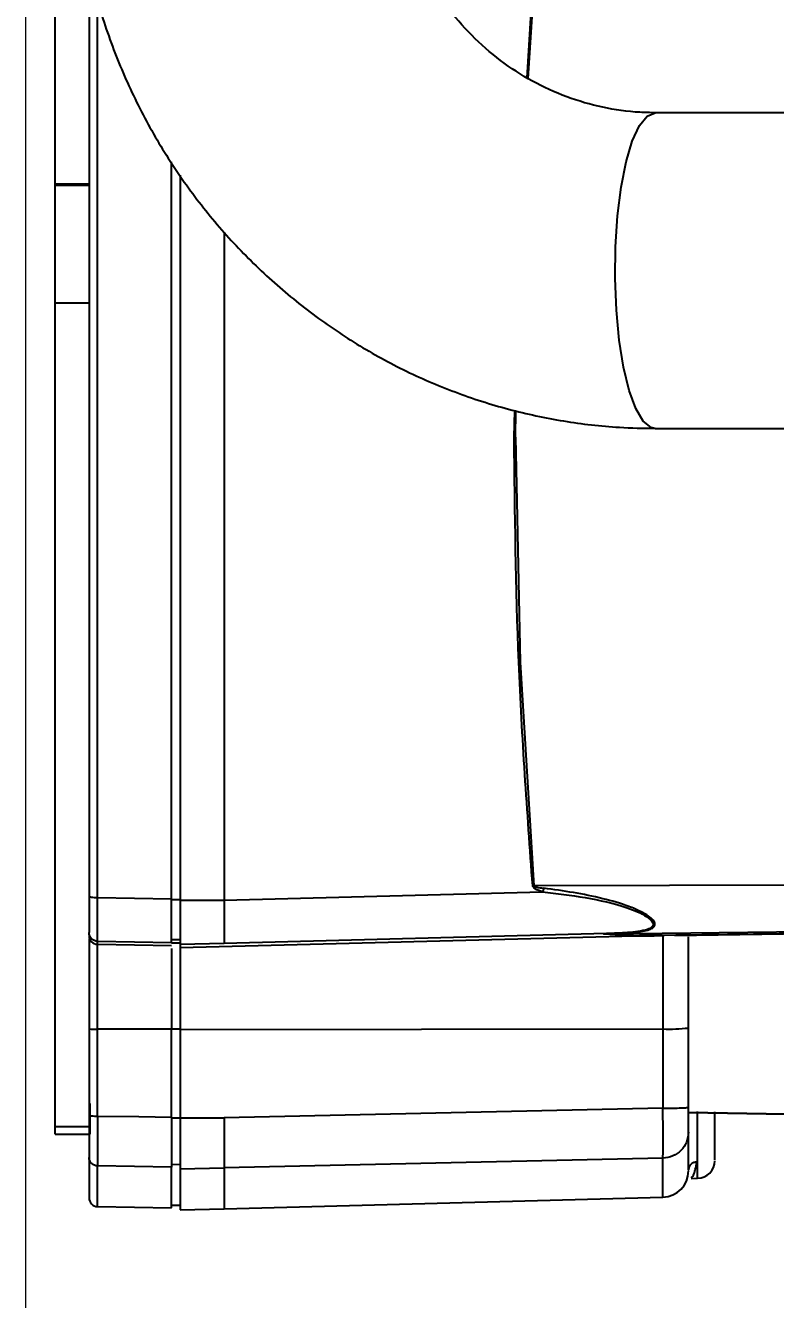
# Model space of a CAD drawing. Header units: millimetres. Extents: x 15 to 415, y 5 to 292.
# Drawn here: x 211.56 to 223.79, y 138.18 to 158.94 of the extents above; entities that cross this region are included whole.
import ezdxf

# ---------------------------------------------------------------- set-up
doc = ezdxf.new("R2010")
doc.units = ezdxf.units.MM
doc.styles.add('SLDTEXTSTYLE0', font='TXT', dxfattribs={"width": 0.75})
doc.dimstyles.new('SLDDIMSTYLE0', dxfattribs={"dimtxt": 3.5, "dimasz": 3.302, "dimexe": 0, "dimexo": 0.0625, "dimgap": 0.875, "dimtad": 1, "dimlfac": 3.5, "dimrnd": 1e-09, "dimzin": 12, "dimdsep": 46, "dimtxsty": 'SLDTEXTSTYLE0', "dimsah": 1, "dimcen": 0.09, "dimadec": 0, "dimazin": 3, "dimtfac": 1, "dimtofl": 0, "dimtmove": 0, "dimatfit": 3, "dimfxl": 0, "dimfrac": 2, "dimtolj": 1, "dimtzin": 12, "dimarcsym": 0})

# ---------------------------------------------------------------- blocks, each defined once
blk = doc.blocks.new('_D_7')
at = {"color": 7, "linetype": 'Continuous', "lineweight": 18}
for p, q in [((211.563, 172.946), (211.563, 106.82)), ((252.057, 125.011), (252.057, 106.82)), ((252.057, 107.82), (211.563, 107.82))]:
    blk.add_line(p, q, dxfattribs=at)
for points in [[(211.563, 107.82), (214.865, 107.312), (214.865, 108.328)], [(252.057, 107.82), (248.755, 108.328), (248.755, 107.312)]]:
    blk.add_solid(points, dxfattribs=at)
at = {"color": 7, "linetype": 'Continuous', "lineweight": 18, "insert": (225.917, 112.331), "char_height": 3.5, "attachment_point": 1, "style": 'SLDTEXTSTYLE0'}
blk.add_mtext('160', dxfattribs=at)

msp = doc.modelspace()

# ---------------------------------------------------------------- linework, layer by layer
at = {"color": 7, "linetype": 'Continuous', "lineweight": 25}
for p, q in [((212.0467, 156.355), (212.0467, 161.5244)), ((230.9047, 157.5174), (221.8285, 157.5174)), ((212.6181, 156.355), (212.0467, 156.355)), ((212.0467, 156.3353), (212.0467, 156.355)), ((212.0467, 156.3353), (212.6181, 156.3353)), ((212.0467, 154.42), (212.0467, 156.3353)), ((212.0467, 154.42), (212.6181, 154.42)), ((212.0467, 140.9935), (212.0467, 154.42)), ((221.8285, 152.3745), (230.9047, 152.3745)), ((219.5295, 152.2317), (219.5494, 152.2317)), ((219.5494, 152.2317), (219.625, 148.5636)), ((219.625, 148.5636), (219.8509, 144.9233)), ((219.8509, 144.9233), (219.831, 144.9217)), ((227.7424, 144.9399), (219.8509, 144.9233)), ((213.9424, 144.7042), (212.7399, 144.7249)), ((213.9424, 144.6926), (213.9424, 144.7042)), ((213.9424, 144.7004), (214.0853, 144.6999)), ((214.0853, 144.6866), (214.7996, 144.6899)), ((214.7996, 144.6899), (219.9903, 144.824)), ((214.0853, 143.9147), (221.496, 144.1086)), ((221.0348, 144.1423), (214.7996, 143.9837)), ((221.0061, 144.1391), (220.9861, 144.1385)), ((221.496, 144.1086), (220.9861, 144.1385)), ((221.0061, 144.1391), (227.7424, 144.2214)), ((221.0061, 144.1391), (221.516, 144.1092)), ((221.496, 144.1086), (221.516, 144.1092)), ((221.5125, 144.1043), (221.496, 144.1086)), ((221.9667, 144.1121), (221.9536, 144.1118)), ((221.9536, 144.1118), (221.9536, 142.5896)), ((222.1644, 144.1149), (221.9717, 144.112)), ((221.9736, 144.1135), (221.9717, 144.112)), ((222.1644, 144.1149), (221.9736, 144.1135)), ((222.1508, 144.1146), (227.7431, 144.1873)), ((227.7424, 144.1873), (222.1644, 144.1149)), ((212.7399, 144.0181), (213.9424, 143.9978)), ((212.7399, 143.9688), (212.7399, 144.0181)), ((212.7399, 143.9688), (213.9424, 143.9478)), ((212.7399, 142.5843), (212.7399, 143.9688)), ((214.0853, 144.0408), (213.9424, 144.0433)), ((213.9424, 143.9978), (213.9424, 143.9982)), ((213.9424, 143.9929), (214.0853, 143.9905)), ((214.7996, 143.9837), (214.0853, 143.965)), ((214.0853, 143.965), (214.0853, 143.9147)), ((212.5996, 142.5893), (212.5996, 141.1755)), ((213.9424, 142.5836), (212.7399, 142.5843)), ((212.7399, 141.1705), (212.7399, 142.5843)), ((214.0853, 142.5851), (213.9424, 142.5851)), ((213.9424, 141.1528), (213.9424, 142.5836)), ((214.0853, 142.5824), (221.9536, 142.5896)), ((214.0853, 142.5824), (214.0853, 141.1399)), ((221.9536, 142.5896), (221.9536, 141.2986)), ((222.371, 141.3136), (222.371, 142.6045)), ((221.9536, 141.2986), (214.7996, 141.1405)), ((222.371, 141.2302), (225.0797, 141.1833)), ((212.6181, 140.9935), (212.0467, 140.9935)), ((212.0467, 140.8746), (212.0467, 140.9935)), ((213.9424, 141.1528), (213.9424, 141.1413)), ((213.9424, 141.1427), (214.0853, 141.1426)), ((214.0853, 141.1399), (214.7996, 141.1405)), ((212.0467, 140.8746), (212.6181, 140.8746)), ((212.0467, 140.8745), (212.6181, 140.8745)), ((213.9424, 140.3389), (212.7399, 140.3566)), ((213.9424, 140.3855), (214.0853, 140.383)), ((213.9424, 140.3411), (213.9424, 140.3389)), ((221.9536, 140.4844), (214.7996, 140.3268)), ((214.0853, 140.3084), (214.7996, 140.3268)), ((222.4125, 140.1551), (222.5188, 140.1569)), ((213.9424, 139.7199), (214.0853, 139.7174)), ((214.7996, 139.6602), (221.9536, 139.8476)), ((212.7399, 139.6957), (213.9424, 139.6747)), ((214.0853, 139.6415), (214.7996, 139.6602))]:
    msp.add_line(p, q, dxfattribs=at)
at = {"color": 8, "linetype": 'Continuous', "lineweight": 25}
for p, q in [((219.7409, 158.0894), (219.831, 159.5416)), ((219.7601, 158.077), (219.8509, 159.54)), ((212.7399, 144.7249), (212.7399, 159.3648)), ((214.7996, 155.5707), (214.7996, 152.2317)), ((219.5295, 152.2317), (219.5384, 152.6668)), ((219.5494, 152.2317), (219.5583, 152.6625)), ((221.5125, 144.1043), (221.6632, 144.1062)), ((222.371, 141.2347), (225.0745, 141.1879)), ((222.5114, 141.2419), (222.5114, 140.4218)), ((222.5188, 140.1569), (222.5188, 141.2324)), ((212.7399, 139.6957), (212.7399, 140.3566)), ((221.9536, 139.8476), (221.9536, 140.4844))]:
    msp.add_line(p, q, dxfattribs=at)
at = {"color": 8, "linetype": 'Continuous', "lineweight": 25, "flags": 128}
msp.add_lwpolyline([(221.8285, 152.3745), (221.7624, 152.3877), (221.6328, 152.4924), (221.5113, 152.6976), (221.4027, 152.9949), (221.3116, 153.372), (221.2416, 153.8135), (221.1957, 154.3014), (221.1756, 154.8157), (221.1823, 155.3353), (221.2155, 155.839), (221.2737, 156.3061), (221.3547, 156.7176), (221.4551, 157.0565), (221.5707, 157.309), (221.6969, 157.4647), (221.8285, 157.5174), (221.8285, 157.5174)], dxfattribs=at)
at = {"color": 7, "linetype": 'Continuous', "lineweight": 25, "flags": 128}
msp.add_lwpolyline([(212.7399, 141.1705), (213.4133, 141.1606), (213.9424, 141.1528)], dxfattribs=at)
at = {"color": 7, "linetype": 'Continuous', "lineweight": 25}
for centre, radius, start, end in [((212.7424, 144.1116), 0.1428, 180.01705, 269.01785), ((212.7053, 143.5875), 1.0038, 263.95419, 271.97791), ((222.0561, 145.5633), 2.9754, 268.02756, 276.07596), ((222.5139, 140.4426), 0.2857, 271, 0), ((221.9424, 140.276), 0.4286, 271.5, 0), ((212.7424, 139.8385), 0.1429, 180, 269)]:
    msp.add_arc(centre, radius, start, end, dxfattribs=at)
for points, knots in [([(212.3489, 162.0888), (212.3521, 161.8992), (212.3607, 161.3966), (212.4491, 160.5842), (212.6337, 159.6628), (212.9057, 158.7638), (213.2608, 157.8958), (213.6963, 157.067), (214.2079, 156.2851), (214.7908, 155.5577), (215.4394, 154.8915), (216.1477, 154.2928), (216.9088, 153.7672), (217.7157, 153.3194), (218.5605, 152.9538), (219.4355, 152.6732), (220.3323, 152.4818), (221.1336, 152.3876), (221.6335, 152.3782), (221.8285, 152.3745)], [0, 0, 0, 0, 0.03739986, 0.09916033, 0.16094115, 0.22271708, 0.28447818, 0.34621467, 0.40791715, 0.46957702, 0.53118678, 0.59274052, 0.65423431, 0.71566651, 0.77703809, 0.83835267, 0.89961651, 0.9608383, 1, 1, 1, 1]), ([(221.8285, 157.5174), (221.7449, 157.5189), (221.4583, 157.5243), (220.9711, 157.5929), (220.3817, 157.7633), (219.8206, 158.0203), (219.2995, 158.3573), (218.8288, 158.7674), (218.4177, 159.2421), (218.0742, 159.7718), (217.8042, 160.3458), (217.6143, 160.9528), (217.5088, 161.5386), (217.497, 161.9199), (217.4918, 162.0888)], [0, 0, 0, 0, 0.03748326, 0.12840135, 0.21927696, 0.30984957, 0.39997181, 0.48956417, 0.57861124, 0.667147, 0.75523737, 0.84296556, 0.93042223, 1, 1, 1, 1]), ([(212.5996, 159.7135), (212.5996, 158.4761), (212.5996, 155.9967), (212.5996, 152.2317), (212.5996, 148.4666), (212.5996, 145.9872), (212.5996, 144.7499)], [0, 0, 0, 0, 0.24951746, 0.5, 0.75048254, 1, 1, 1, 1]), ([(213.9424, 144.7042), (213.9424, 145.9516), (213.9424, 148.4464), (213.9424, 152.2302), (213.9424, 154.9975), (213.9424, 156.4822), (213.9424, 156.7181)], [0, 0, 0, 0, 0.313592, 0.627184, 0.9407761, 1, 1, 1, 1]), ([(214.0853, 156.4998), (214.0853, 156.3396), (214.0853, 154.9274), (214.0853, 152.2299), (214.0853, 148.4375), (214.0853, 145.9369), (214.0853, 144.6866)], [0, 0, 0, 0, 0.0409011, 0.3606073, 0.6803136, 1, 1, 1, 1]), ([(219.831, 144.9217), (219.7431, 146.1341), (219.5675, 148.5539), (219.5421, 151.0074), (219.5295, 152.2317)], [0, 0, 0, 0, 0.5010194, 1, 1, 1, 1]), ([(219.9903, 144.824), (219.9497, 144.8372), (219.8965, 144.8545), (219.8471, 144.8902), (219.8338, 144.9085), (219.8319, 144.9175), (219.831, 144.9217)], [0, 0, 0, 0, 0.6550231, 0.8570473, 0.9335465, 1, 1, 1, 1]), ([(219.8509, 144.9233), (219.8513, 144.9225), (219.852, 144.9205), (219.8558, 144.9167), (219.8689, 144.9093), (219.9209, 144.8949), (219.9709, 144.8882), (220.0103, 144.8829)], [0, 0, 0, 0, 0.016884, 0.0375762, 0.0951756, 0.2871647, 1, 1, 1, 1]), ([(212.5996, 144.7499), (212.5996, 144.6715), (212.5996, 144.5147), (212.5996, 144.3262), (212.5996, 144.1934), (212.5996, 144.1717), (212.5996, 144.1609)], [0, 0, 0, 0, 0.2499944, 0.4999995, 0.7500025, 1, 1, 1, 1]), ([(212.7399, 144.0181), (212.7397, 144.0312), (212.7393, 144.0572), (212.7392, 144.2165), (212.7393, 144.4427), (212.7397, 144.6308), (212.7399, 144.7249)], [0, 0, 0, 0, 0.2499911, 0.4999978, 0.7500054, 1, 1, 1, 1]), ([(213.9424, 143.9982), (213.9424, 144.0121), (213.9424, 144.0397), (213.9424, 144.1963), (213.9424, 144.4172), (213.9424, 144.6008), (213.9424, 144.6926)], [0, 0, 0, 0, 0.2501455, 0.5001139, 0.7500427, 1, 1, 1, 1]), ([(214.7996, 144.6899), (214.7996, 144.5959), (214.7996, 144.4079), (214.7996, 144.1818), (214.7996, 144.0227), (214.7996, 143.9967), (214.7996, 143.9837)], [0, 0, 0, 0, 0.2501162, 0.5000159, 0.749907, 1, 1, 1, 1]), ([(220.0103, 144.8829), (220.0069, 144.8731), (220.0003, 144.8535), (219.9936, 144.8338), (219.9903, 144.824)], [0, 0, 0, 0, 0.49999963, 1, 1, 1, 1]), ([(219.9903, 144.824), (220.2236, 144.7961), (220.6922, 144.74), (221.2713, 144.6119), (221.6328, 144.4639), (221.7502, 144.3732), (221.7827, 144.3332), (221.7958, 144.3009), (221.7915, 144.2704), (221.7648, 144.2379), (221.6881, 144.2011), (221.5506, 144.1755), (221.3255, 144.1533), (221.1506, 144.1467), (221.0348, 144.1423)], [0, 0, 0, 0, 0.2389854, 0.4801509, 0.6062658, 0.6412916, 0.6600765, 0.6797284, 0.6996543, 0.7187256, 0.7540656, 0.818167, 0.8795139, 1, 1, 1, 1]), ([(221.0547, 144.141), (221.1971, 144.1454), (221.3936, 144.1514), (221.6166, 144.178), (221.7148, 144.2005), (221.7699, 144.2238), (221.8009, 144.2443), (221.8214, 144.27), (221.8256, 144.3003), (221.8157, 144.3311), (221.7867, 144.3739), (221.7133, 144.436), (221.5784, 144.5128), (221.3311, 144.6164), (220.9647, 144.7215), (220.4976, 144.8155), (220.1731, 144.8604), (220.0103, 144.8829)], [0, 0, 0, 0, 0.14552102, 0.20085503, 0.24602176, 0.26498847, 0.28239518, 0.30292552, 0.32277896, 0.33951325, 0.3571919, 0.39780831, 0.45473018, 0.52464342, 0.67372904, 0.836284, 1, 1, 1, 1]), ([(214.0853, 144.6866), (214.0853, 144.5905), (214.0853, 144.3983), (214.0853, 144.1672), (214.0853, 144.0048), (214.0853, 143.9783), (214.0853, 143.965)], [0, 0, 0, 0, 0.2502689, 0.5001971, 0.7500839, 1, 1, 1, 1]), ([(220.9861, 144.1385), (220.9852, 144.1386), (220.9833, 144.1387), (220.9834, 144.1391), (220.986, 144.1395), (220.9933, 144.1401), (221.0094, 144.1411), (221.0256, 144.1419), (221.0348, 144.1423)], [0, 0, 0, 0, 0.0985702, 0.1938093, 0.2924024, 0.4004137, 0.6612938, 1, 1, 1, 1]), ([(221.0547, 144.141), (221.0394, 144.1406), (221.022, 144.1402), (221.0067, 144.1396), (221.0044, 144.1394), (221.0035, 144.1393), (221.0031, 144.1393), (221.0035, 144.1392), (221.0045, 144.1392), (221.0055, 144.1392), (221.0061, 144.1391)], [0, 0, 0, 0, 0.7144288, 0.8079331, 0.8442836, 0.8754089, 0.9036078, 0.9319013, 0.9632834, 1, 1, 1, 1]), ([(221.0348, 144.1423), (221.0381, 144.1421), (221.0447, 144.1419), (221.0514, 144.1413), (221.0547, 144.141)], [0, 0, 0, 0, 0.5, 1, 1, 1, 1]), ([(221.9549, 144.1121), (221.8738, 144.1107), (221.7681, 144.1087), (221.6482, 144.1066), (221.5967, 144.1057), (221.5625, 144.1051), (221.5349, 144.1046), (221.5201, 144.1044), (221.5125, 144.1043)], [0, 0, 0, 0, 0.5495763, 0.7164532, 0.8125217, 0.8993299, 0.9480525, 1, 1, 1, 1]), ([(221.9717, 144.112), (221.8439, 144.1102), (221.7043, 144.1082), (221.5583, 144.1053), (221.5331, 144.1048), (221.5196, 144.1044), (221.5125, 144.1043)], [0, 0, 0, 0, 0.83528443, 0.91165648, 0.95386045, 1, 1, 1, 1]), ([(221.9736, 144.1135), (221.8608, 144.1123), (221.7187, 144.1108), (221.5693, 144.1095), (221.5306, 144.1092), (221.5202, 144.1092), (221.5174, 144.1092), (221.5164, 144.1092), (221.5161, 144.1092), (221.516, 144.1092)], [0, 0, 0, 0, 0.7350045, 0.9252069, 0.9764033, 0.991351, 0.996358, 0.9983249, 1, 1, 1, 1]), ([(221.6632, 144.1062), (221.6664, 144.1062), (221.7624, 144.1075), (221.8597, 144.1097), (221.9536, 144.1118)], [0, 0, 0, 0, 0.0332674, 1, 1, 1, 1]), ([(221.9723, 144.1125), (221.9694, 144.1124), (221.9636, 144.1123), (221.9578, 144.1122), (221.9549, 144.1121)], [0, 0, 0, 0, 0.5007402, 1, 1, 1, 1]), ([(222.371, 143.8126), (222.3703, 143.8506), (222.3689, 143.9268), (222.3703, 144.0374), (222.371, 144.0928)], [0, 0, 0, 0, 0.4999781, 1, 1, 1, 1]), ([(212.5996, 144.0615), (212.5996, 144.0437), (212.5996, 143.9935), (212.5996, 143.6724), (212.5996, 143.1729), (212.5996, 142.7791), (212.5996, 142.5893)], [0, 0, 0, 0, 0.1573961, 0.4449333, 0.7324704, 1, 1, 1, 1]), ([(213.9424, 143.8978), (213.9424, 143.8813), (213.9424, 143.8357), (213.9424, 143.5525), (213.9424, 143.1133), (213.9424, 142.7601), (213.9424, 142.5836)], [0, 0, 0, 0, 0.1598099, 0.4398733, 0.7199366, 1, 1, 1, 1]), ([(212.5996, 141.1755), (212.5996, 141.0948), (212.5996, 140.9334), (212.5996, 140.7241), (212.5996, 140.5633), (212.5996, 140.5192), (212.5996, 140.4972)], [0, 0, 0, 0, 0.2499925, 0.4999972, 0.7500032, 1, 1, 1, 1]), ([(212.7399, 141.1705), (212.7397, 141.0736), (212.7393, 140.88), (212.7392, 140.6289), (212.7393, 140.4359), (212.7397, 140.383), (212.7399, 140.3566)], [0, 0, 0, 0, 0.2499904, 0.4999973, 0.7500055, 1, 1, 1, 1]), ([(221.9536, 140.4844), (221.9546, 140.5107), (221.9564, 140.5632), (221.9571, 140.7562), (221.9564, 141.0076), (221.9546, 141.2016), (221.9536, 141.2986)], [0, 0, 0, 0, 0.2499857, 0.5000055, 0.7500226, 1, 1, 1, 1]), ([(222.371, 140.9065), (222.371, 140.9196), (222.371, 140.9458), (222.371, 141.0423), (222.371, 141.168), (222.371, 141.2651), (222.371, 141.3136)], [0, 0, 0, 0, 0.2500568, 0.5000614, 0.7500165, 1, 1, 1, 1]), ([(222.7996, 140.4583), (222.7996, 140.4684), (222.7996, 140.4917), (222.7996, 140.7774), (222.7996, 141.1009), (222.7996, 141.2373)], [0, 0, 0, 0, 0.3101586, 0.7092702, 1, 1, 1, 1]), ([(213.9424, 141.1413), (213.9424, 141.0466), (213.9424, 140.8573), (213.9424, 140.6118), (213.9424, 140.4222), (213.9424, 140.3681), (213.9424, 140.3411)], [0, 0, 0, 0, 0.2499564, 0.4998849, 0.7498543, 1, 1, 1, 1]), ([(214.0853, 141.1399), (214.0853, 141.0409), (214.0853, 140.843), (214.0853, 140.5865), (214.0853, 140.3895), (214.0853, 140.3354), (214.0853, 140.3084)], [0, 0, 0, 0, 0.2502688, 0.5001967, 0.7500836, 1, 1, 1, 1]), ([(214.7996, 141.1405), (214.7996, 141.0437), (214.7996, 140.8501), (214.7996, 140.5991), (214.7996, 140.4063), (214.7996, 140.3533), (214.7996, 140.3268)], [0, 0, 0, 0, 0.2500931, 0.4999843, 0.7498839, 1, 1, 1, 1]), ([(222.371, 140.3006), (222.371, 140.2967), (222.371, 140.2854), (222.371, 140.4709), (222.371, 140.7613), (222.371, 140.9065)], [0, 0, 0, 0, 0.20929153, 0.60468684, 1, 1, 1, 1]), ([(212.5996, 140.4972), (212.5996, 140.3056), (212.5996, 139.9215), (212.5996, 139.8662), (212.5996, 139.8385)], [0, 0, 0, 0, 0.4990349, 1, 1, 1, 1]), ([(214.0853, 140.3084), (214.0853, 140.114), (214.0853, 139.7254), (214.0853, 139.6695), (214.0853, 139.6416)], [0, 0, 0, 0, 0.4999842, 1, 1, 1, 1])]:
    msp.add_open_spline(points, degree=3, knots=knots, dxfattribs=at)
for points in [[(214.7996, 152.2317), (214.7996, 150.9674), (214.7996, 148.4387), (214.7996, 145.9395), (214.7996, 144.6899)], [(212.7399, 144.7249), (212.7215, 144.7253), (212.6845, 144.7262), (212.6382, 144.732), (212.6059, 144.7402), (212.6017, 144.7466), (212.5996, 144.7499)], [(212.7399, 144.0181), (212.7215, 144.0206), (212.6845, 144.0254), (212.6382, 144.0585), (212.6059, 144.1054), (212.6017, 144.1424), (212.5996, 144.1609)], [(221.9723, 144.1125), (221.9722, 144.1122), (221.972, 144.1117), (221.9718, 144.1119), (221.9717, 144.112)], [(214.0853, 143.9147), (214.0853, 143.8897), (214.0853, 143.8398), (214.0853, 143.5317), (214.0853, 143.099), (214.0853, 142.7546), (214.0853, 142.5824)], [(222.371, 142.6045), (222.371, 142.8246), (222.371, 143.2648), (222.371, 143.63), (222.371, 143.8126)], [(212.6181, 140.8746), (212.6181, 140.8969), (212.6181, 140.9414), (212.6181, 141.229), (212.6181, 141.3728)], [(212.5996, 141.1755), (212.6017, 141.1748), (212.6059, 141.1735), (212.6382, 141.1719), (212.6845, 141.1707), (212.7215, 141.1706), (212.7399, 141.1705)], [(221.9536, 141.2986), (222.0087, 141.2989), (222.1188, 141.2994), (222.2563, 141.3029), (222.3523, 141.3078), (222.3648, 141.3116), (222.371, 141.3136)], [(222.371, 140.9065), (222.3648, 140.8521), (222.3523, 140.7433), (222.2563, 140.6052), (222.1188, 140.5071), (222.0087, 140.492), (221.9536, 140.4844)], [(212.7399, 140.3566), (212.7215, 140.3589), (212.6845, 140.3637), (212.6382, 140.3964), (212.6059, 140.4425), (212.6017, 140.479), (212.5996, 140.4972)], [(213.9424, 139.6747), (213.9424, 139.7025), (213.9424, 139.7582), (213.9424, 140.1454), (213.9424, 140.3389)], [(222.5114, 140.4218), (222.4929, 140.4197), (222.4559, 140.4155), (222.4096, 140.3867), (222.3773, 140.3461), (222.3731, 140.3139), (222.371, 140.2979)], [(214.7996, 140.3268), (214.7996, 140.1325), (214.7996, 139.744), (214.7996, 139.6882), (214.7996, 139.6602)]]:
    msp.add_open_spline(points, degree=3, dxfattribs=at)
at = {"color": 8, "linetype": 'Continuous', "lineweight": 25}
msp.add_open_spline([(222.4123, 140.1687), (222.4255, 140.1723), (222.4555, 140.1805), (222.4913, 140.335), (222.5114, 140.4218)], degree=3, knots=[0, 0, 0, 0, 0.4383513, 1, 1, 1, 1], dxfattribs=at)

# ---------------------------------------------------------------- dimensions: what is measured, and where the dimension line sits
at = {"color": 7, "linetype": 'Continuous', "lineweight": 18}
dim = msp.add_linear_dim(base=(211.5632, 107.8196), p1=(252.0567, 126.0115), p2=(211.5632, 173.9459), text='160', dimstyle='SLDDIMSTYLE0', dxfattribs=at)
dim.commit()
dim.dimension.update_dxf_attribs({"geometry": '_D_7', "text_midpoint": (229.7964, 107.8196), "dimtype": 160})

doc.saveas('drawing.dxf')
